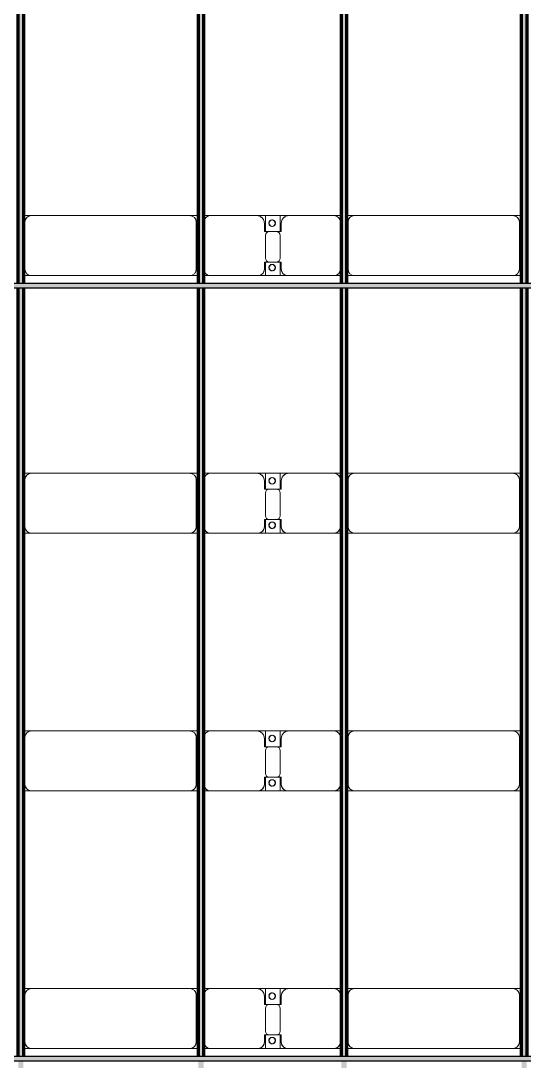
# Model space of a CAD drawing. Header units: millimetres. Extents: x -268744 to 115753, y -96240 to -10461.
# Drawn here: x -197004 to -193094, y -52647 to -44571 of the extents above; entities that cross this region are included whole.
import ezdxf

# ---------------------------------------------------------------- set-up
doc = ezdxf.new("R2010")
doc.units = ezdxf.units.MM
doc.layers.add('A-GENM', color=13, linetype='Continuous', lineweight=9)
doc.layers.add('S-BEAM', color=12, linetype='Continuous', lineweight=9)

# ---------------------------------------------------------------- blocks, each defined once
blk = doc.blocks.new('Dai phao do pin - DẢI PHAO ĐỠ PIN-V10-KHUNG KẾT CẤU BÈ PIN 1')
at = {"layer": 'A-GENM', "color": 7}
for p, q in [((57047.6, 241.6), (57109.7, 241.6)), ((57047.6, 241.6), (57109.7, 241.6)), ((57059.7, 191.6), (57059.7, -173.4)), ((58340.3, 241.6), (57109.7, 241.6)), ((58340.3, 241.6), (58407.6, 241.6)), ((58340.3, 241.6), (58407.6, 241.6)), ((58390.3, -173.4), (58390.3, 191.6)), ((58447.6, 241.6), (58499.7, 241.6)), ((58447.6, 241.6), (58499.7, 241.6)), ((58449.7, 191.6), (58449.7, -173.4)), ((58859.7, 241.6), (58499.7, 241.6)), ((58859.7, 241.6), (59042.2, 241.6)), ((59042.2, 241.6), (58859.7, 241.6)), ((58919.7, 118.2), (58919.7, 181.6)), ((58927.8, 241.6), (59110.3, 241.6)), ((58927.8, 116.2), (58927.8, 241.6)), ((59110.3, 241.6), (58927.8, 241.6)), ((59042.2, 241.6), (59042.2, 116.2)), ((59050.3, 181.6), (59050.3, 118.2)), ((59460.3, 241.6), (59110.3, 241.6)), ((59460.3, 241.6), (59517.6, 241.6)), ((59460.3, 241.6), (59517.6, 241.6)), ((59510.3, -173.4), (59510.3, 191.6)), ((59557.6, 241.6), (59619.7, 241.6)), ((59557.6, 241.6), (59619.7, 241.6)), ((59569.7, 191.6), (59569.7, -173.4)), ((60850.3, 241.6), (59619.7, 241.6)), ((60850.3, 241.6), (60917.6, 241.6)), ((60850.3, 241.6), (60917.6, 241.6)), ((60900.3, -173.4), (60900.3, 191.6)), ((59012.2, 118.2), (58919.7, 118.2)), ((58927.8, 88.2), (58927.8, -88.2)), ((59050.3, 118.2), (58957.8, 118.2)), ((59042.2, -88.2), (59042.2, 88.2)), ((58919.7, -173.4), (58919.7, -118.2)), ((58919.7, -118.2), (59012.2, -118.2)), ((58927.8, -223.4), (58927.8, -116.2)), ((58957.8, -118.2), (59050.3, -118.2)), ((59042.2, -116.2), (59042.2, -223.4)), ((59050.3, -118.2), (59050.3, -173.4)), ((57109.7, -223.4), (57047.6, -223.4)), ((57109.7, -223.4), (57047.6, -223.4)), ((57109.7, -223.4), (58340.3, -223.4)), ((58407.6, -223.4), (58340.3, -223.4)), ((58407.6, -223.4), (58340.3, -223.4)), ((58499.7, -223.4), (58447.6, -223.4)), ((58499.7, -223.4), (58447.6, -223.4)), ((58499.7, -223.4), (58869.7, -223.4)), ((59042.2, -223.4), (58869.7, -223.4)), ((58869.7, -223.4), (59042.2, -223.4)), ((59100.3, -223.4), (58927.8, -223.4)), ((58927.8, -223.4), (59100.3, -223.4)), ((59100.3, -223.4), (59460.3, -223.4)), ((59517.6, -223.4), (59460.3, -223.4)), ((59517.6, -223.4), (59460.3, -223.4)), ((59619.7, -223.4), (59557.6, -223.4)), ((59619.7, -223.4), (59557.6, -223.4)), ((59619.7, -223.4), (60850.3, -223.4)), ((60917.6, -223.4), (60850.3, -223.4)), ((60917.6, -223.4), (60850.3, -223.4))]:
    blk.add_line(p, q, dxfattribs=at)
for centre, radius, start, end in [((57109.7, 191.6), 50, 90, 180), ((57109.7, 191.6), 50, 150, 180), ((57109.7, 191.6), 50, 105, 135), ((58340.3, 191.6), 50, 0, 90), ((58340.3, 191.6), 50, 60, 90), ((58340.3, 191.6), 50, 15, 30), ((58499.7, 191.6), 50, 90, 180), ((58499.7, 191.6), 50, 105, 180), ((58859.7, 181.6), 60, 0, 90), ((58859.7, 181.6), 60, 0, 60), ((58978.6, 183.2), 25, 360, 180), ((58978.6, 183.2), 25, 180, 0), ((58978.6, 183.2), 25, 360, 165), ((58981.4, 183.2), 25, 360, 180), ((58981.4, 183.2), 25, 90, 180), ((58981.4, 183.2), 25, 180, 0), ((58981.4, 183.2), 25, 180, 300), ((58978.6, 183.2), 25, 210, 0), ((58981.4, 183.2), 25, 15, 75), ((58981.4, 183.2), 25, 330, 345), ((59110.3, 181.6), 60, 90, 180), ((59110.3, 181.6), 60, 120, 180), ((59460.3, 191.6), 50, 360, 90), ((59460.3, 191.6), 50, 360, 75), ((59619.7, 191.6), 50, 90, 180), ((59619.7, 191.6), 50, 150, 180), ((59619.7, 191.6), 50, 105, 135), ((60850.3, 191.6), 50, 0, 90), ((60850.3, 191.6), 50, 60, 90), ((60850.3, 191.6), 50, 15, 30), ((58957.8, 88.2), 30, 90, 180), ((59012.2, 88.2), 30, 360, 90), ((58957.8, -88.2), 30, 180, 270), ((58978.6, -161.8), 25, 360, 180), ((58978.6, -161.8), 25, 105, 165), ((58981.4, -161.8), 25, 360, 180), ((58981.4, -161.8), 25, 105, 180), ((58978.6, -161.8), 25, 360, 75), ((58981.4, -161.8), 25, 15, 75), ((59012.2, -88.2), 30, 270, 0), ((57109.7, -173.4), 50, 180, 270), ((57109.7, -173.4), 50, 180, 210), ((57109.7, -173.4), 50, 240, 270), ((58340.3, -173.4), 50, 270, 0), ((58340.3, -173.4), 50, 285, 300), ((58340.3, -173.4), 50, 330, 360), ((58499.7, -173.4), 50, 180, 270), ((58499.7, -173.4), 50, 180, 255), ((58869.7, -173.4), 50, 270, 0), ((58869.7, -173.4), 50, 285, 0), ((58978.6, -161.8), 25, 180, 360), ((58978.6, -161.8), 25, 195, 360), ((58981.4, -161.8), 25, 180, 0), ((58981.4, -161.8), 25, 180, 270), ((58981.4, -161.8), 25, 285, 345), ((59100.3, -173.4), 50, 180, 270), ((59100.3, -173.4), 50, 180, 255), ((59460.3, -173.4), 50, 270, 360), ((59460.3, -173.4), 50, 285, 360), ((59619.7, -173.4), 50, 180, 270), ((59619.7, -173.4), 50, 180, 210), ((59619.7, -173.4), 50, 240, 270), ((60850.3, -173.4), 50, 270, 360), ((60850.3, -173.4), 50, 285, 300), ((60850.3, -173.4), 50, 330, 360)]:
    blk.add_arc(centre, radius, start, end, dxfattribs=at)
blk = doc.blocks.new('Dai phao do pin - DẢI PHAO ĐỠ PIN-V11-KHUNG KẾT CẤU BÈ PIN 1')
at = {"layer": 'A-GENM', "color": 7}
for p, q in [((57047.6, 241.6), (57109.7, 241.6)), ((57047.6, 241.6), (57109.7, 241.6)), ((57059.7, 191.6), (57059.7, -173.4)), ((58340.3, 241.6), (57109.7, 241.6)), ((58340.3, 241.6), (58407.6, 241.6)), ((58340.3, 241.6), (58407.6, 241.6)), ((58390.3, -173.4), (58390.3, 191.6)), ((58447.6, 241.6), (58499.7, 241.6)), ((58447.6, 241.6), (58499.7, 241.6)), ((58449.7, 191.6), (58449.7, -173.4)), ((58859.7, 241.6), (58499.7, 241.6)), ((58859.7, 241.6), (59042.2, 241.6)), ((59042.2, 241.6), (58859.7, 241.6)), ((58919.7, 118.2), (58919.7, 181.6)), ((58927.8, 241.6), (59110.3, 241.6)), ((58927.8, 116.2), (58927.8, 241.6)), ((59110.3, 241.6), (58927.8, 241.6)), ((59042.2, 241.6), (59042.2, 116.2)), ((59050.3, 181.6), (59050.3, 118.2)), ((59460.3, 241.6), (59110.3, 241.6)), ((59460.3, 241.6), (59517.6, 241.6)), ((59460.3, 241.6), (59517.6, 241.6)), ((59510.3, -173.4), (59510.3, 191.6)), ((59557.6, 241.6), (59619.7, 241.6)), ((59557.6, 241.6), (59619.7, 241.6)), ((59569.7, 191.6), (59569.7, -173.4)), ((60850.3, 241.6), (59619.7, 241.6)), ((60850.3, 241.6), (60917.6, 241.6)), ((60850.3, 241.6), (60917.6, 241.6)), ((60900.3, -173.4), (60900.3, 191.6)), ((59012.2, 118.2), (58919.7, 118.2)), ((58927.8, 88.2), (58927.8, -88.2)), ((59050.3, 118.2), (58957.8, 118.2)), ((59042.2, -88.2), (59042.2, 88.2)), ((58919.7, -173.4), (58919.7, -118.2)), ((58919.7, -118.2), (59012.2, -118.2)), ((58927.8, -223.4), (58927.8, -116.2)), ((58957.8, -118.2), (59050.3, -118.2)), ((59042.2, -116.2), (59042.2, -223.4)), ((59050.3, -118.2), (59050.3, -173.4)), ((57109.7, -223.4), (57047.6, -223.4)), ((57109.7, -223.4), (57047.6, -223.4)), ((57109.7, -223.4), (58340.3, -223.4)), ((58407.6, -223.4), (58340.3, -223.4)), ((58407.6, -223.4), (58340.3, -223.4)), ((58499.7, -223.4), (58447.6, -223.4)), ((58499.7, -223.4), (58447.6, -223.4)), ((58499.7, -223.4), (58869.7, -223.4)), ((59042.2, -223.4), (58869.7, -223.4)), ((58869.7, -223.4), (59042.2, -223.4)), ((59100.3, -223.4), (58927.8, -223.4)), ((58927.8, -223.4), (59100.3, -223.4)), ((59100.3, -223.4), (59460.3, -223.4)), ((59517.6, -223.4), (59460.3, -223.4)), ((59517.6, -223.4), (59460.3, -223.4)), ((59619.7, -223.4), (59557.6, -223.4)), ((59619.7, -223.4), (59557.6, -223.4)), ((59619.7, -223.4), (60850.3, -223.4)), ((60917.6, -223.4), (60850.3, -223.4)), ((60917.6, -223.4), (60850.3, -223.4))]:
    blk.add_line(p, q, dxfattribs=at)
for centre, radius, start, end in [((57109.7, 191.6), 50, 90, 180), ((57109.7, 191.6), 50, 150, 180), ((57109.7, 191.6), 50, 105, 135), ((58340.3, 191.6), 50, 0, 90), ((58340.3, 191.6), 50, 60, 90), ((58340.3, 191.6), 50, 15, 30), ((58499.7, 191.6), 50, 90, 180), ((58499.7, 191.6), 50, 105, 180), ((58859.7, 181.6), 60, 0, 90), ((58859.7, 181.6), 60, 0, 60), ((58978.6, 183.2), 25, 360, 180), ((58978.6, 183.2), 25, 180, 0), ((58978.6, 183.2), 25, 360, 165), ((58981.4, 183.2), 25, 360, 180), ((58981.4, 183.2), 25, 90, 180), ((58981.4, 183.2), 25, 180, 0), ((58981.4, 183.2), 25, 180, 300), ((58978.6, 183.2), 25, 210, 0), ((58981.4, 183.2), 25, 15, 75), ((58981.4, 183.2), 25, 330, 345), ((59110.3, 181.6), 60, 90, 180), ((59110.3, 181.6), 60, 120, 180), ((59460.3, 191.6), 50, 360, 90), ((59460.3, 191.6), 50, 360, 75), ((59619.7, 191.6), 50, 90, 180), ((59619.7, 191.6), 50, 150, 180), ((59619.7, 191.6), 50, 105, 135), ((60850.3, 191.6), 50, 0, 90), ((60850.3, 191.6), 50, 60, 90), ((60850.3, 191.6), 50, 15, 30), ((58957.8, 88.2), 30, 90, 180), ((59012.2, 88.2), 30, 360, 90), ((58957.8, -88.2), 30, 180, 270), ((58978.6, -161.8), 25, 360, 180), ((58978.6, -161.8), 25, 105, 165), ((58981.4, -161.8), 25, 360, 180), ((58981.4, -161.8), 25, 105, 180), ((58978.6, -161.8), 25, 360, 75), ((58981.4, -161.8), 25, 15, 75), ((59012.2, -88.2), 30, 270, 0), ((57109.7, -173.4), 50, 180, 270), ((57109.7, -173.4), 50, 180, 210), ((57109.7, -173.4), 50, 240, 270), ((58340.3, -173.4), 50, 270, 0), ((58340.3, -173.4), 50, 285, 300), ((58340.3, -173.4), 50, 330, 360), ((58499.7, -173.4), 50, 180, 270), ((58499.7, -173.4), 50, 180, 255), ((58869.7, -173.4), 50, 270, 0), ((58869.7, -173.4), 50, 285, 0), ((58978.6, -161.8), 25, 180, 360), ((58978.6, -161.8), 25, 195, 360), ((58981.4, -161.8), 25, 180, 0), ((58981.4, -161.8), 25, 180, 270), ((58981.4, -161.8), 25, 285, 345), ((59100.3, -173.4), 50, 180, 270), ((59100.3, -173.4), 50, 180, 255), ((59460.3, -173.4), 50, 270, 360), ((59460.3, -173.4), 50, 285, 360), ((59619.7, -173.4), 50, 180, 270), ((59619.7, -173.4), 50, 180, 210), ((59619.7, -173.4), 50, 240, 270), ((60850.3, -173.4), 50, 270, 360), ((60850.3, -173.4), 50, 285, 300), ((60850.3, -173.4), 50, 330, 360)]:
    blk.add_arc(centre, radius, start, end, dxfattribs=at)
blk = doc.blocks.new('Dai phao do pin - DẢI PHAO ĐỠ PIN-V12-KHUNG KẾT CẤU BÈ PIN 1')
at = {"layer": 'A-GENM', "color": 7}
for p, q in [((57047.6, 241.6), (57109.7, 241.6)), ((57047.6, 241.6), (57109.7, 241.6)), ((57059.7, 191.6), (57059.7, -173.4)), ((58340.3, 241.6), (57109.7, 241.6)), ((58340.3, 241.6), (58407.6, 241.6)), ((58340.3, 241.6), (58407.6, 241.6)), ((58390.3, -173.4), (58390.3, 191.6)), ((58447.6, 241.6), (58499.7, 241.6)), ((58447.6, 241.6), (58499.7, 241.6)), ((58449.7, 191.6), (58449.7, -173.4)), ((58859.7, 241.6), (58499.7, 241.6)), ((58859.7, 241.6), (59042.2, 241.6)), ((59042.2, 241.6), (58859.7, 241.6)), ((58919.7, 118.2), (58919.7, 181.6)), ((58927.8, 241.6), (59110.3, 241.6)), ((58927.8, 116.2), (58927.8, 241.6)), ((59110.3, 241.6), (58927.8, 241.6)), ((59042.2, 241.6), (59042.2, 116.2)), ((59050.3, 181.6), (59050.3, 118.2)), ((59460.3, 241.6), (59110.3, 241.6)), ((59460.3, 241.6), (59517.6, 241.6)), ((59460.3, 241.6), (59517.6, 241.6)), ((59510.3, -173.4), (59510.3, 191.6)), ((59557.6, 241.6), (59619.7, 241.6)), ((59557.6, 241.6), (59619.7, 241.6)), ((59569.7, 191.6), (59569.7, -173.4)), ((60850.3, 241.6), (59619.7, 241.6)), ((60850.3, 241.6), (60917.6, 241.6)), ((60850.3, 241.6), (60917.6, 241.6)), ((60900.3, -173.4), (60900.3, 191.6)), ((59012.2, 118.2), (58919.7, 118.2)), ((58927.8, 88.2), (58927.8, -88.2)), ((59050.3, 118.2), (58957.8, 118.2)), ((59042.2, -88.2), (59042.2, 88.2)), ((58919.7, -173.4), (58919.7, -118.2)), ((58919.7, -118.2), (59012.2, -118.2)), ((58927.8, -223.4), (58927.8, -116.2)), ((58957.8, -118.2), (59050.3, -118.2)), ((59042.2, -116.2), (59042.2, -223.4)), ((59050.3, -118.2), (59050.3, -173.4)), ((57109.7, -223.4), (57047.6, -223.4)), ((57109.7, -223.4), (57047.6, -223.4)), ((57109.7, -223.4), (58340.3, -223.4)), ((58407.6, -223.4), (58340.3, -223.4)), ((58407.6, -223.4), (58340.3, -223.4)), ((58499.7, -223.4), (58447.6, -223.4)), ((58499.7, -223.4), (58447.6, -223.4)), ((58499.7, -223.4), (58869.7, -223.4)), ((59042.2, -223.4), (58869.7, -223.4)), ((58869.7, -223.4), (59042.2, -223.4)), ((59100.3, -223.4), (58927.8, -223.4)), ((58927.8, -223.4), (59100.3, -223.4)), ((59100.3, -223.4), (59460.3, -223.4)), ((59517.6, -223.4), (59460.3, -223.4)), ((59517.6, -223.4), (59460.3, -223.4)), ((59619.7, -223.4), (59557.6, -223.4)), ((59619.7, -223.4), (59557.6, -223.4)), ((59619.7, -223.4), (60850.3, -223.4)), ((60917.6, -223.4), (60850.3, -223.4)), ((60917.6, -223.4), (60850.3, -223.4))]:
    blk.add_line(p, q, dxfattribs=at)
for centre, radius, start, end in [((57109.7, 191.6), 50, 90, 180), ((57109.7, 191.6), 50, 150, 180), ((57109.7, 191.6), 50, 105, 135), ((58340.3, 191.6), 50, 0, 90), ((58340.3, 191.6), 50, 60, 90), ((58340.3, 191.6), 50, 15, 30), ((58499.7, 191.6), 50, 90, 180), ((58499.7, 191.6), 50, 105, 180), ((58859.7, 181.6), 60, 0, 90), ((58859.7, 181.6), 60, 0, 60), ((58978.6, 183.2), 25, 360, 180), ((58978.6, 183.2), 25, 180, 0), ((58978.6, 183.2), 25, 360, 165), ((58981.4, 183.2), 25, 360, 180), ((58981.4, 183.2), 25, 90, 180), ((58981.4, 183.2), 25, 180, 0), ((58981.4, 183.2), 25, 180, 300), ((58978.6, 183.2), 25, 210, 0), ((58981.4, 183.2), 25, 15, 75), ((58981.4, 183.2), 25, 330, 345), ((59110.3, 181.6), 60, 90, 180), ((59110.3, 181.6), 60, 120, 180), ((59460.3, 191.6), 50, 360, 90), ((59460.3, 191.6), 50, 360, 75), ((59619.7, 191.6), 50, 90, 180), ((59619.7, 191.6), 50, 150, 180), ((59619.7, 191.6), 50, 105, 135), ((60850.3, 191.6), 50, 0, 90), ((60850.3, 191.6), 50, 60, 90), ((60850.3, 191.6), 50, 15, 30), ((58957.8, 88.2), 30, 90, 180), ((59012.2, 88.2), 30, 360, 90), ((58957.8, -88.2), 30, 180, 270), ((58978.6, -161.8), 25, 360, 180), ((58978.6, -161.8), 25, 105, 165), ((58981.4, -161.8), 25, 360, 180), ((58981.4, -161.8), 25, 105, 180), ((58978.6, -161.8), 25, 360, 75), ((58981.4, -161.8), 25, 15, 75), ((59012.2, -88.2), 30, 270, 0), ((57109.7, -173.4), 50, 180, 270), ((57109.7, -173.4), 50, 180, 210), ((57109.7, -173.4), 50, 240, 270), ((58340.3, -173.4), 50, 270, 0), ((58340.3, -173.4), 50, 285, 300), ((58340.3, -173.4), 50, 330, 360), ((58499.7, -173.4), 50, 180, 270), ((58499.7, -173.4), 50, 180, 255), ((58869.7, -173.4), 50, 270, 0), ((58869.7, -173.4), 50, 285, 0), ((58978.6, -161.8), 25, 180, 360), ((58978.6, -161.8), 25, 195, 360), ((58981.4, -161.8), 25, 180, 0), ((58981.4, -161.8), 25, 180, 270), ((58981.4, -161.8), 25, 285, 345), ((59100.3, -173.4), 50, 180, 270), ((59100.3, -173.4), 50, 180, 255), ((59460.3, -173.4), 50, 270, 360), ((59460.3, -173.4), 50, 285, 360), ((59619.7, -173.4), 50, 180, 270), ((59619.7, -173.4), 50, 180, 210), ((59619.7, -173.4), 50, 240, 270), ((60850.3, -173.4), 50, 270, 360), ((60850.3, -173.4), 50, 285, 300), ((60850.3, -173.4), 50, 330, 360)]:
    blk.add_arc(centre, radius, start, end, dxfattribs=at)
blk = doc.blocks.new('Dầm C52 - Hộp 40x60-V24-KHUNG KẾT CẤU BÈ PIN 1')
at = {"layer": 'S-BEAM', "lineweight": 25}
blk.add_hatch(color=4, dxfattribs=at).paths.add_polyline_path([(-145811, -20), (145811, -20), (145811, 20), (-145811, 20)])
at = {"layer": 'S-BEAM', "color": 4, "lineweight": 25}
for p, q in [((-145811, 20), (145811, 20)), ((145811, -20), (-145811, -20))]:
    blk.add_line(p, q, dxfattribs=at)
blk = doc.blocks.new('Dầm C52 - Hộp 40x60-V26-KHUNG KẾT CẤU BÈ PIN 1')
at = {"layer": 'S-BEAM', "lineweight": 25}
h = blk.add_hatch(color=4, dxfattribs=at)
h.paths.add_polyline_path([(-145811, -20), (-73437.3, -15.7), (-73437.3, 20), (-145811, 20), (-145811, -15.7)])
h.paths.add_polyline_path([(-72237.3, -20), (-593.6, -15.7), (-593.6, 20), (-72237.3, 20), (-72237.3, -15.7)])
h.paths.add_polyline_path([(606.4, -20), (72250.2, -15.7), (72250.2, 20), (606.4, 20), (606.4, -15.7)])
h.paths.add_polyline_path([(73450.2, -20), (144462.7, -15.7), (144462.7, 20), (73450.2, 20), (73450.2, -15.7)])
h.paths.add_polyline_path([(145662.7, -20), (145811, -15.7), (145811, 20), (145662.7, 20), (145662.7, -15.7)])
at = {"layer": 'S-BEAM', "color": 4, "lineweight": 25}
for p, q in [((-145811, 20), (-73437.3, 20)), ((-73437.3, -20), (-145811, -20))]:
    blk.add_line(p, q, dxfattribs=at)
blk = doc.blocks.new('Dầm C52 - Dầm C52-V2-KHUNG KẾT CẤU BÈ PIN 1')
at = {"layer": 'S-BEAM', "lineweight": 140}
h = blk.add_hatch(color=1, dxfattribs=at)
h.paths.add_polyline_path([(-25480.9, 20), (-25480.9, -20), (-25440.9, -20), (-25440.9, 20)])
h.paths.add_polyline_path([(-25400.9, 20), (-25400.9, -20), (-19440.9, -20), (-19443, 20), (-24983.5, 20)])
h.paths.add_polyline_path([(-19400.9, 20), (-19400.9, -20), (-13440.9, -20), (-13440.9, 20), (-18519.6, 20)])
h.paths.add_polyline_path([(-13400.9, -20), (-7440.9, -20), (-7440.9, 20), (-13400.9, 20)])
h.paths.add_polyline_path([(-7400.9, 20), (-7400.9, -20), (-1440.9, -20), (-1440.9, 20), (-6515.3, 20)])
h.paths.add_polyline_path([(-1400.9, 20), (-1400.9, -20), (4559.1, -20), (4559.1, 20), (-974.9, 20)])
h.paths.add_polyline_path([(4599.1, -20), (10559.1, -20), (10559.1, 20), (4599.1, 20)])
h.paths.add_polyline_path([(10599.1, -20), (16559.1, -20), (16559.1, 20), (10599.1, 20)])
h.paths.add_polyline_path([(16599.1, 20), (16599.1, -20), (22559.1, -20), (22559.1, 20), (17493.2, 20)])
h.paths.add_polyline_path([(22599.1, 20), (22599.1, -20), (25259.1, -20), (25259.1, 20), (23033.7, 20)])
h.paths.add_polyline_path([(25299.1, -20), (25480.9, -20), (25480.9, 20), (25299.1, 20)])
at = {"layer": 'S-BEAM', "color": 1, "lineweight": 140}
for p, q in [((-7400.9, 20), (-1440.9, 20)), ((-1400.9, 20), (4559.1, 20)), ((-1440.9, -20), (-7400.9, -20)), ((4559.1, -20), (-1400.9, -20))]:
    blk.add_line(p, q, dxfattribs=at)
blk = doc.blocks.new('Dầm C52 - Dầm C52-102503-KHUNG KẾT CẤU BÈ PIN 1')
at = {"layer": 'S-BEAM', "lineweight": 140}
h = blk.add_hatch(color=1, dxfattribs=at)
h.paths.add_polyline_path([(-25480.9, 20), (-25480.9, -20), (-25440.9, -20), (-25440.9, 20)])
h.paths.add_polyline_path([(-25400.9, 20), (-25400.9, -20), (-19440.9, -20), (-19443, 20), (-24983.5, 20)])
h.paths.add_polyline_path([(-19400.9, 20), (-19400.9, -20), (-13440.9, -20), (-13440.9, 20), (-17596.2, 20)])
h.paths.add_polyline_path([(-13400.9, -20), (-7440.9, -20), (-7440.9, 20), (-13400.9, 20)])
h.paths.add_polyline_path([(-7400.9, -20), (-1440.9, -20), (-1440.9, 20), (-7400.9, 20)])
h.paths.add_polyline_path([(-1400.9, -20), (4559.1, -20), (4559.1, 20), (-1400.9, 20)])
h.paths.add_polyline_path([(4599.1, -20), (10559.1, -20), (10559.1, 20), (4599.1, 20)])
h.paths.add_polyline_path([(10599.1, 20), (10599.1, -20), (16559.1, -20), (16559.1, 20), (11952.8, 20)])
h.paths.add_polyline_path([(16599.1, -20), (22559.1, -20), (22559.1, 20), (16599.1, 20)])
h.paths.add_polyline_path([(22599.1, -20), (25259.1, -20), (25259.1, 20), (22599.1, 20)])
h.paths.add_polyline_path([(25299.1, -20), (25441.8, -20), (25441.8, 20), (25299.1, 20)])
at = {"layer": 'S-BEAM', "color": 1, "lineweight": 140}
for p, q in [((-7400.9, 20), (-1440.9, 20)), ((-1400.9, 20), (4559.1, 20)), ((-1440.9, -20), (-7400.9, -20)), ((4559.1, -20), (-1400.9, -20))]:
    blk.add_line(p, q, dxfattribs=at)
blk = doc.blocks.new('be pin 1_rvt-1-KHUNG KẾT CẤU BÈ PIN 1')
at = {"layer": 'A-GENM', "lineweight": 9}
for name, p in [('Dai phao do pin - DẢI PHAO ĐỠ PIN-V12-KHUNG KẾT CẤU BÈ PIN 1', (-254031.8, -46324.7)), ('Dai phao do pin - DẢI PHAO ĐỠ PIN-V11-KHUNG KẾT CẤU BÈ PIN 1', (-254031.8, -48324.7)), ('Dai phao do pin - DẢI PHAO ĐỠ PIN-V11-KHUNG KẾT CẤU BÈ PIN 1', (-254031.8, -50324.7)), ('Dai phao do pin - DẢI PHAO ĐỠ PIN-V10-KHUNG KẾT CẤU BÈ PIN 1', (-254031.8, -52324.7))]:
    blk.add_blockref(name, p, dxfattribs=at)
at = {"layer": 'S-BEAM', "lineweight": 9, "rotation": 90.00000000032618}
for name, p in [('Dầm C52 - Dầm C52-V2-KHUNG KẾT CẤU BÈ PIN 1', (-197004.1, -45205.6)), ('Dầm C52 - Dầm C52-102503-KHUNG KẾT CẤU BÈ PIN 1', (-195604.1, -45205.6)), ('Dầm C52 - Dầm C52-V2-KHUNG KẾT CẤU BÈ PIN 1', (-194494.1, -45205.6)), ('Dầm C52 - Dầm C52-102503-KHUNG KẾT CẤU BÈ PIN 1', (-193094.1, -45205.6))]:
    blk.add_blockref(name, p, dxfattribs=at)
at = {"layer": 'S-BEAM', "lineweight": 9}
for name, p in [('Dầm C52 - Hộp 40x60-V26-KHUNG KẾT CẤU BÈ PIN 1', (-110896.7, -46626.5)), ('Dầm C52 - Hộp 40x60-V24-KHUNG KẾT CẤU BÈ PIN 1', (-110896.7, -52626.5))]:
    blk.add_blockref(name, p, dxfattribs=at)

msp = doc.modelspace()

# ---------------------------------------------------------------- block references
at = {"lineweight": 5}
msp.add_blockref('be pin 1_rvt-1-KHUNG KẾT CẤU BÈ PIN 1', (0, 0), dxfattribs=at)

doc.saveas('drawing.dxf')
